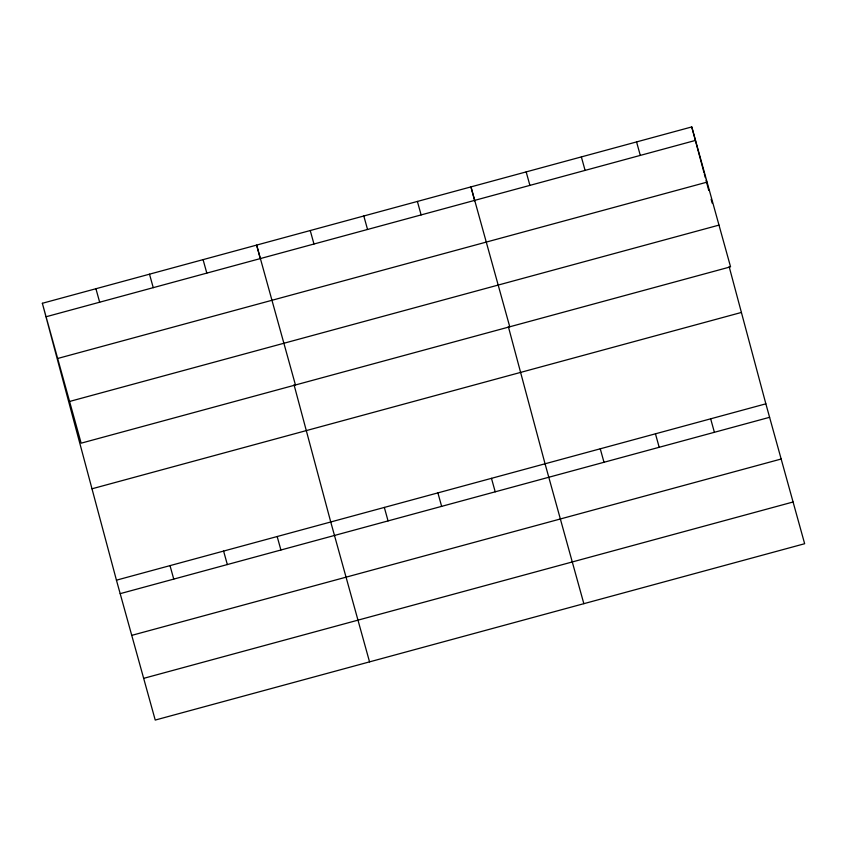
<?xml version="1.0" encoding="UTF-8"?>
<svg xmlns="http://www.w3.org/2000/svg" width="847" height="847" viewBox="0 0 847 847"><rect width="100%" height="100%" fill="white"/><g stroke="black" fill="none" stroke-linecap="round" stroke-linejoin="round"><path stroke-width="1.27" d="M42.35 303.279L691.766 126.934L730.559 266.826L81.143 443.172L42.35 303.279L116.441 580.174L155.234 720.066L804.65 543.721L765.857 403.828L729.151 266.657M46.087 316.757L695.503 140.411M57.66 358.482L707.076 182.126M69.581 401.457L718.987 225.111M91.995 488.793L741.4 312.448M116.441 580.174L765.857 403.828M120.179 593.652L769.595 417.306M131.751 635.366L781.156 459.021M143.662 678.352L793.078 501.996M636.563 141.925L640.3 155.403M710.654 418.81L714.392 432.288M581.36 156.917L585.097 170.395M655.451 433.802L659.188 447.28M526.167 171.899L529.904 185.377M600.258 448.794L603.996 462.271M509.756 326.783L470.964 186.891L474.701 200.855M583.848 603.678L545.055 463.785L508.348 326.614M417.391 201.438L421.128 214.916M491.472 478.333L495.209 491.811M363.808 215.985L367.545 229.463M437.899 492.88L441.636 506.358M310.235 230.543L313.972 244.021M384.326 507.427L388.064 520.905M295.455 384.983L256.652 245.09L260.389 259.044M369.546 661.867L330.743 521.974L294.047 384.803M203.079 259.637L206.816 273.115M277.17 536.522L280.908 549.999M149.506 274.184L153.243 287.662M223.597 551.079L227.335 564.557M95.923 288.732L99.66 302.21M170.014 565.627L173.751 579.104M691.766 126.934L703.995 172.619M704.333 173.889L705.35 177.701M706.027 180.231L708.748 190.384M711.12 199.267L712.136 203.079"/></g></svg>
